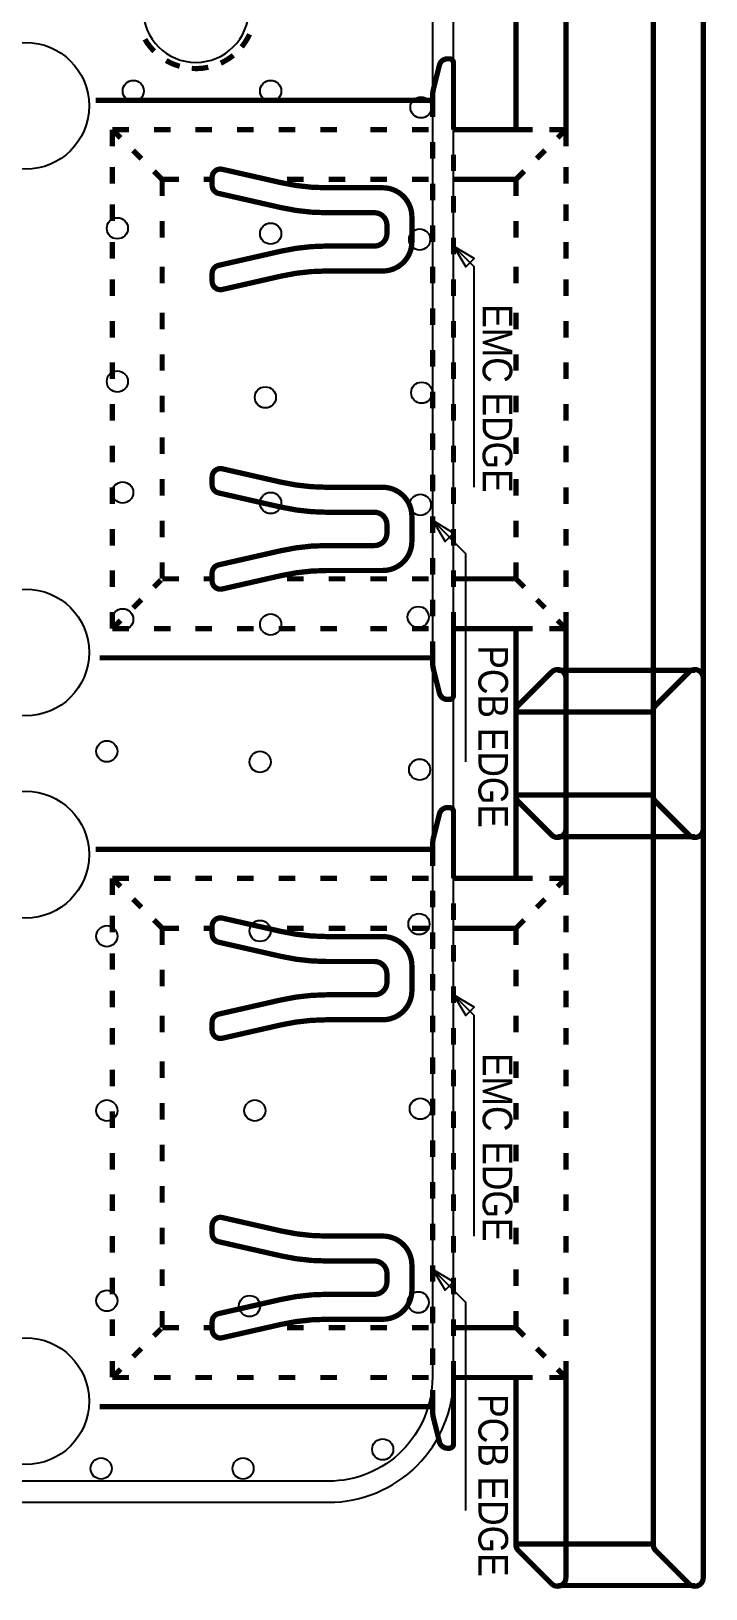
# Model space of a CAD drawing. Extents: x -4 to 87.6, y -5.6 to 52.5.
# Drawn here: x 71.35 to 87.56, y -5.58 to 31.87 of the extents above; entities that cross this region are included whole.
import ezdxf

# ---------------------------------------------------------------- set-up
doc = ezdxf.new("R2010")
doc.units = 0
for name, color, linetype in [('BG_OUTLINE', 254, 'CONTINUOUS'), ('ET_TOP', 171, 'CONTINUOUS'), ('PG_SILKSCREEN_TOP', 254, 'CONTINUOUS'), ('PIN_TOP', 94, 'CONTINUOUS'), ('VC_TOP', 254, 'CONTINUOUS')]:
    doc.layers.add(name, color=color, linetype=linetype)

msp = doc.modelspace()

# ---------------------------------------------------------------- linework, layer by layer
at = {"layer": 'BG_OUTLINE'}
msp.add_lwpolyline([(78.5, -3.5001, 0.414214), (81.5, -0.5001), (81.5, 49.5, 0.414214), (78.5, 52.5), (-0.5001, 52.5, 0.414217), (-3.5001, 49.5), (-3.5001, -0.5001, 0.414219), (-0.5001, -3.5001)], format="xyb", close=True, dxfattribs=at)
at = {"layer": 'ET_TOP'}
msp.add_lwpolyline([(24.5288, 40.0799), (48.9128, 40.0799), (49.9288, 41.0959), (49.9288, 51.7378), (50.1828, 51.9918), (78.5, 51.9918, -0.414214), (80.9917, 49.5), (80.9917, -0.5001, -0.414214), (78.5, -2.9919), (27.7023, -2.9919)], format="xyb", dxfattribs=at)
msp.add_lwpolyline([(76.5815, 32.385, 1), (74.0405, 32.385, 1)], format="xyb", close=True, dxfattribs=at)
at = {"layer": 'PG_SILKSCREEN_TOP', "const_width": 0.127}
for points in [[(83.0001, 29.4998), (83.0001, 33.5171, -0.198593), (83.0585, 33.6583), (83.8586, 34.4584, -0.66825), (84.2, 34.3169), (84.2, 29.4998)], [(86.3001, 26.7998), (86.3001, 33.5171, -0.198593), (86.3585, 33.6583), (87.1586, 34.4584, -0.66825), (87.5, 34.3169), (87.5, 26.7998)], [(76.4098, 31.4858, 0.063435), (76.6003, 31.7899)], [(74.0847, 31.6697, 0.064419), (74.3072, 31.3812)], [(74.5957, 31.1587, 0.06253), (74.9211, 31.02)], [(75.9061, 31.0959, 0.063418), (76.2102, 31.2862)], [(80.9998, 30.1998), (80.9998, 30.3258, -0.061357), (81.0179, 30.4714), (81.1621, 31.0485, -0.344036), (81.3562, 31.1998), (81.3999, 31.1998, -0.414487), (81.5, 31.0998), (81.5, 30.1998)], [(75.2099, 30.9687, 0.070694), (75.6084, 30.9966)], [(80.5, 27.3997), (80.5, 26.7998, -0.414238), (79.7999, 26.0998), (78.4611, 26.0998, 0.055931), (77.3529, 25.9756), (75.9442, 25.6553, -0.481078), (75.6999, 25.8503), (75.6999, 26.0403, -0.349974), (75.8556, 26.2352), (77.3529, 26.5755, -0.055922), (78.4609, 26.6997), (79.6, 26.6997, 0.414303), (79.9, 26.9999), (79.9, 27.1998, 0.414207), (79.6, 27.4998), (78.4609, 27.4998, -0.055921), (77.3529, 27.624), (75.8556, 27.9644, -0.350217), (75.6999, 28.1595), (75.6999, 28.3492, -0.481297), (75.9442, 28.5443), (77.3529, 28.2242, 0.055932), (78.4611, 28.0998), (79.7999, 28.0998, -0.414294), (80.5, 27.3997)], [(87.1586, 12.5412), (86.3585, 13.3414, -0.198605), (86.3001, 13.4826), (86.3001, 26.8999)], [(87.5, 26.7998), (87.5, 12.6827, -0.668143), (87.1586, 12.5412)], [(80.5, 20.1999), (80.5, 19.5999, -0.414266), (79.7999, 18.8999), (78.4611, 18.8999, 0.055933), (77.3529, 18.7754), (75.9442, 18.4554, -0.481357), (75.6999, 18.6505), (75.6999, 18.8402, -0.350182), (75.8556, 19.0353), (77.3529, 19.3756, -0.055921), (78.4609, 19.4998), (79.6, 19.4998, 0.414173), (79.9, 19.7998), (79.9, 19.9997, 0.414337), (79.6, 20.2999), (78.4609, 20.2999, -0.055921), (77.3529, 20.4241), (75.8556, 20.7645, -0.349869), (75.6999, 20.9593), (75.6999, 21.1493, -0.481171), (75.9442, 21.3444), (77.3529, 21.0241, 0.055931), (78.4611, 20.8999), (79.7999, 20.8999, -0.414225), (80.5, 20.1999)], [(81.5, 17.4998), (81.5, 15.8999, -0.414678), (81.3999, 15.7998), (81.3562, 15.7998, -0.34412), (81.1621, 15.9512), (81.0179, 16.528, -0.061441), (80.9998, 16.6738), (80.9998, 16.7998)], [(83.0001, 17.4998), (83.0001, 13.4826, 0.198605), (83.0585, 13.3414), (83.8586, 12.5412, 0.668143), (84.2, 12.6827), (84.2, 17.4998)], [(83.0001, 11.4998), (83.0001, 15.5171, -0.198602), (83.0585, 15.6583), (83.8586, 16.4584, -0.668144), (84.2, 16.317), (84.2, 11.4998)], [(86.3001, 8.7998), (86.3001, 15.5171, -0.198602), (86.3585, 15.6583), (87.1586, 16.4584, -0.668144), (87.5, 16.317), (87.5, 8.7998)], [(80.9998, 12.1999), (80.9998, 12.3259, -0.061316), (81.0179, 12.4714), (81.1621, 13.0485, -0.344105), (81.3562, 13.1999), (81.3999, 13.1999, -0.414655), (81.5, 13.0998), (81.5, 12.1999)], [(80.5, 9.3998), (80.5, 8.7998, -0.414228), (79.7999, 8.0998), (78.4611, 8.0998, 0.055931), (77.3529, 7.9756), (75.9442, 7.6553, -0.481187), (75.6999, 7.8504), (75.6999, 8.0404, -0.34986), (75.8556, 8.2352), (77.3529, 8.5755, -0.055922), (78.4609, 8.6998), (79.6, 8.6998, 0.414345), (79.9, 9), (79.9, 9.1999, 0.414165), (79.6, 9.4999), (78.4609, 9.4999, -0.055921), (77.3529, 9.6241), (75.8556, 9.9644, -0.350191), (75.6999, 10.1595), (75.6999, 10.3492, -0.481342), (75.9442, 10.5443), (77.3529, 10.2243, 0.055933), (78.4611, 10.0998), (79.7999, 10.0998, -0.414263), (80.5, 9.3998)], [(87.1586, -5.4587), (86.3585, -4.6586, -0.198596), (86.3001, -4.5174), (86.3001, 8.8999)], [(87.5, 8.7998), (87.5, -5.3172, -0.668275), (87.1586, -5.4587)], [(80.5, 2.1999), (80.5, 1.5999, -0.414256), (79.7999, 0.8999), (78.4611, 0.8999, 0.055932), (77.3529, 0.7755), (75.9442, 0.4554, -0.481312), (75.6999, 0.6505), (75.6999, 0.8402, -0.350208), (75.8556, 1.0353), (77.3529, 1.3757, -0.055921), (78.4609, 1.4999), (79.6, 1.4999, 0.414117), (79.9, 1.7998), (79.9, 1.9997, 0.414393), (79.6, 2.3), (78.4609, 2.3, -0.055922), (77.3529, 2.4242), (75.8556, 2.7645, -0.349983), (75.6999, 2.9594), (75.6999, 3.1493, -0.481217), (75.9442, 3.3444), (77.3529, 3.0241, 0.055931), (78.4611, 2.8999), (79.7999, 2.8999, -0.414235), (80.5, 2.1999)], [(81.5, -0.5001), (81.5, -2.1001, -0.41451), (81.3999, -2.2001), (81.3562, -2.2001, -0.344051), (81.1621, -2.0488), (81.0179, -1.4719, -0.061442), (80.9998, -1.3261), (80.9998, -1.2002)], [(83.0001, -0.5001), (83.0001, -4.5174, 0.198596), (83.0585, -4.6586), (83.8586, -5.4587, 0.668275), (84.2, -5.3172), (84.2, -0.5001)]]:
    msp.add_lwpolyline(points, format="xyb", dxfattribs=at)
for points in [[(72.9, 30.1998), (80.9998, 30.1998)], [(80.9998, 29.7998), (80.9998, 30.1998)], [(81.5, 30.1998), (81.5, 29.4998)], [(73.5, 29.2999), (73.3001, 29.4998)], [(73.6999, 29.4998), (73.3001, 29.4998)], [(73.3001, 29.0998), (73.3001, 29.4998)], [(74.6999, 29.4998), (74.3001, 29.4998)], [(75.6999, 29.4998), (75.3001, 29.4998)], [(76.6999, 29.4998), (76.3001, 29.4998)], [(77.6999, 29.4998), (77.3001, 29.4998)], [(78.6999, 29.4998), (78.3001, 29.4998)], [(79.9, 29.4998), (79.5, 29.4998)], [(80.9, 29.4998), (80.5, 29.4998)], [(80.9998, 28.7998), (80.9998, 29.1998)], [(82.6999, 29.4998), (81.5, 29.4998)], [(83.0001, 29.4998), (82.6, 29.4998)], [(83.3999, 29.4998), (83.0001, 29.4998)], [(84.2, 29.4998), (83.7999, 29.4998)], [(84.2, 29.4998), (84.0001, 29.2999)], [(84.2, 29.0998), (84.2, 29.4998)], [(73.9999, 28.7998), (73.8, 28.9999)], [(81.5, 28.4998), (81.5, 28.8999)], [(83.6999, 28.9999), (83.5, 28.7998)], [(73.3001, 28.1998), (73.3001, 28.5999)], [(74.5, 28.2999), (74.3001, 28.4998)], [(83.2, 28.4998), (83.0001, 28.2999)], [(84.2, 28.1998), (84.2, 28.5999)], [(74.9, 28.2999), (74.5, 28.2999)], [(74.5, 27.8999), (74.5, 28.2999)], [(75.6999, 28.2999), (75.5, 28.2999)], [(77.9, 28.2999), (77.5, 28.2999)], [(78.9, 28.2999), (78.5, 28.2999)], [(79.9, 28.2999), (79.5, 28.2999)], [(80.9, 28.2999), (80.5, 28.2999)], [(80.9998, 27.7998), (80.9998, 28.1998)], [(82.5, 28.2999), (81.5, 28.2999)], [(83.0001, 28.2999), (82.5, 28.2999)], [(83.0001, 27.8999), (83.0001, 28.2999)], [(73.3001, 27.2999), (73.3001, 27.6997)], [(81.5, 27.4998), (81.5, 27.8999)], [(84.2, 27.2999), (84.2, 27.6997)], [(74.5, 26.8999), (74.5, 27.2999)], [(83.0001, 26.8999), (83.0001, 27.2999)], [(80.9998, 26.7998), (80.9998, 27.1998)], [(81.5, 26.4998), (81.5, 26.8999)], [(73.3001, 26.3997), (73.3001, 26.7998)], [(84.2, 26.3997), (84.2, 26.7998)], [(74.5, 25.7998), (74.5, 26.1998)], [(80.9998, 25.7998), (80.9998, 26.1998)], [(83.0001, 25.7998), (83.0001, 26.1998)], [(73.3001, 25.4998), (73.3001, 25.8999)], [(81.5, 25.4998), (81.5, 25.8999)], [(84.2, 25.4998), (84.2, 25.8999)], [(74.5, 24.6997), (74.5, 25.0998)], [(80.9998, 24.7998), (80.9998, 25.1998)], [(83.0001, 24.6997), (83.0001, 25.0998)], [(73.3001, 24.4998), (73.3001, 24.8999)], [(81.5, 24.4998), (81.5, 24.8999)], [(84.2, 24.4998), (84.2, 24.8999)], [(74.5, 23.6997), (74.5, 24.0998)], [(80.9998, 23.7998), (80.9998, 24.1998)], [(83.0001, 23.6997), (83.0001, 24.0998)], [(73.3001, 23.4998), (73.3001, 23.8999)], [(81.5, 23.4998), (81.5, 23.8999)], [(84.2, 23.4998), (84.2, 23.8999)], [(80.9998, 22.7998), (80.9998, 23.1999)], [(73.3001, 22.4998), (73.3001, 22.8999)], [(74.5, 22.6997), (74.5, 23.0998)], [(81.5, 22.4998), (81.5, 22.8999)], [(83.0001, 22.6997), (83.0001, 23.0998)], [(84.2, 22.4998), (84.2, 22.8999)], [(74.5, 21.6997), (74.5, 22.0998)], [(80.9998, 21.7998), (80.9998, 22.1999)], [(83.0001, 21.6997), (83.0001, 22.0998)], [(73.3001, 21.4998), (73.3001, 21.8999)], [(81.5, 21.4998), (81.5, 21.8999)], [(84.2, 21.4998), (84.2, 21.8999)], [(74.5, 20.6997), (74.5, 21.0998)], [(80.9998, 20.7998), (80.9998, 21.1999)], [(83.0001, 20.6997), (83.0001, 21.0998)], [(73.3001, 20.4998), (73.3001, 20.8999)], [(81.5, 20.4998), (81.5, 20.8999)], [(84.2, 20.4998), (84.2, 20.8999)], [(80.9998, 19.7998), (80.9998, 20.1999)], [(73.3001, 19.4998), (73.3001, 19.8999)], [(74.5, 19.6997), (74.5, 20.0998)], [(81.5, 19.4998), (81.5, 19.8999)], [(83.0001, 19.6997), (83.0001, 20.0998)], [(84.2, 19.4998), (84.2, 19.8999)], [(74.5, 18.6997), (74.5, 19.0998)], [(80.9998, 18.7998), (80.9998, 19.1999)], [(83.0001, 18.6997), (83.0001, 19.0998)], [(73.3001, 18.4998), (73.3001, 18.8999)], [(74.4708, 18.6705), (74.3001, 18.4998)], [(74.9, 18.6997), (74.5, 18.6997)], [(75.6999, 18.6997), (75.5, 18.6997)], [(77.9, 18.6997), (77.5, 18.6997)], [(78.9, 18.6997), (78.5, 18.6997)], [(79.9, 18.6997), (79.5, 18.6997)], [(80.9, 18.6997), (80.5, 18.6997)], [(81.5, 18.4998), (81.5, 18.8999)], [(82.6, 18.6997), (81.5, 18.6997)], [(83.0001, 18.6997), (82.5, 18.6997)], [(83.2, 18.4998), (83.0001, 18.6997)], [(84.2, 18.4998), (84.2, 18.8999)], [(73.9999, 18.1999), (73.8, 17.9997)], [(80.9998, 17.7998), (80.9998, 18.1999)], [(83.6999, 17.9997), (83.5, 18.1999)], [(73.3001, 17.4998), (73.3001, 17.8999)], [(73.5, 17.6997), (73.3001, 17.4998)], [(81.5, 17.4998), (81.5, 17.8999)], [(84.2, 17.4998), (84.0001, 17.6997)], [(84.2, 17.4998), (84.2, 17.8999)], [(73.6999, 17.4998), (73.3001, 17.4998)], [(74.6999, 17.4998), (74.3001, 17.4998)], [(75.6999, 17.4998), (75.3001, 17.4998)], [(76.6999, 17.4998), (76.3001, 17.4998)], [(77.6999, 17.4998), (77.3001, 17.4998)], [(78.6999, 17.4998), (78.3001, 17.4998)], [(79.9, 17.4998), (79.5, 17.4998)], [(80.9, 17.4998), (80.5, 17.4998)], [(80.9998, 16.7998), (80.9998, 17.1999)], [(82.6, 17.4998), (81.5, 17.4998)], [(83.0001, 17.4998), (82.6, 17.4998)], [(83.3999, 17.4998), (83.0001, 17.4998)], [(84.2, 17.4998), (83.7999, 17.4998)], [(80.9998, 16.7998), (72.9999, 16.7998)], [(87.3001, 16.4998), (84.0001, 16.4998)], [(86.3001, 15.4998), (83.0001, 15.4998)], [(86.3001, 13.4998), (83.0001, 13.4998)], [(87.3001, 12.4998), (84.0001, 12.4998)], [(72.9, 12.1999), (80.9998, 12.1999)], [(80.9998, 11.7998), (80.9998, 12.1999)], [(81.5, 12.1999), (81.5, 11.4998)], [(73.5, 11.3), (73.3001, 11.4998)], [(73.6999, 11.4998), (73.3001, 11.4998)], [(73.3001, 11.0998), (73.3001, 11.4998)], [(74.6999, 11.4998), (74.3001, 11.4998)], [(75.6999, 11.4998), (75.3001, 11.4998)], [(76.6999, 11.4998), (76.3001, 11.4998)], [(77.6999, 11.4998), (77.3001, 11.4998)], [(78.6999, 11.4998), (78.3001, 11.4998)], [(79.9, 11.4998), (79.5, 11.4998)], [(80.9, 11.4998), (80.5, 11.4998)], [(80.9998, 10.7998), (80.9998, 11.1999)], [(82.6999, 11.4998), (81.5, 11.4998)], [(83.0001, 11.4998), (82.6, 11.4998)], [(83.3999, 11.4998), (83.0001, 11.4998)], [(84.2, 11.4998), (83.7999, 11.4998)], [(84.2, 11.4998), (84.0001, 11.3)], [(84.2, 11.0998), (84.2, 11.4998)], [(73.9999, 10.7998), (73.8, 11)], [(81.5, 10.4999), (81.5, 10.8999)], [(83.6999, 11), (83.5, 10.7998)], [(73.3001, 10.1999), (73.3001, 10.5999)], [(74.5, 10.3), (74.3001, 10.4999)], [(83.2, 10.4999), (83.0001, 10.3)], [(84.2, 10.1999), (84.2, 10.5999)], [(74.9, 10.3), (74.5, 10.3)], [(74.5, 9.8999), (74.5, 10.3)], [(75.6999, 10.3), (75.5, 10.3)], [(77.9, 10.3), (77.5, 10.3)], [(78.9, 10.3), (78.5, 10.3)], [(79.9, 10.3), (79.5, 10.3)], [(80.9, 10.3), (80.5, 10.3)], [(80.9998, 9.7998), (80.9998, 10.1999)], [(82.5, 10.3), (81.5, 10.3)], [(83.0001, 10.3), (82.5, 10.3)], [(83.0001, 9.8999), (83.0001, 10.3)], [(73.3001, 9.3), (73.3001, 9.6998)], [(81.5, 9.4999), (81.5, 9.8999)], [(84.2, 9.3), (84.2, 9.6998)], [(74.5, 8.8999), (74.5, 9.3)], [(83.0001, 8.8999), (83.0001, 9.3)], [(80.9998, 8.7998), (80.9998, 9.1999)], [(73.3001, 8.3998), (73.3001, 8.7998)], [(81.5, 8.4999), (81.5, 8.8999)], [(84.2, 8.3998), (84.2, 8.7998)], [(74.5, 7.7998), (74.5, 8.1999)], [(80.9998, 7.7998), (80.9998, 8.1999)], [(83.0001, 7.7998), (83.0001, 8.1999)], [(73.3001, 7.4999), (73.3001, 7.8999)], [(81.5, 7.4999), (81.5, 7.8999)], [(84.2, 7.4999), (84.2, 7.8999)], [(74.5, 6.6998), (74.5, 7.0998)], [(80.9998, 6.7998), (80.9998, 7.1999)], [(83.0001, 6.6998), (83.0001, 7.0998)], [(73.3001, 6.4999), (73.3001, 6.8999)], [(81.5, 6.4999), (81.5, 6.8999)], [(84.2, 6.4999), (84.2, 6.8999)], [(74.5, 5.6998), (74.5, 6.0998)], [(80.9998, 5.7998), (80.9998, 6.1999)], [(83.0001, 5.6998), (83.0001, 6.0998)], [(73.3001, 5.4999), (73.3001, 5.8999)], [(81.5, 5.4999), (81.5, 5.8999)], [(84.2, 5.4999), (84.2, 5.8999)], [(80.9998, 4.7998), (80.9998, 5.1999)], [(73.3001, 4.4999), (73.3001, 4.8999)], [(74.5, 4.6998), (74.5, 5.0998)], [(81.5, 4.4999), (81.5, 4.8999)], [(83.0001, 4.6998), (83.0001, 5.0998)], [(84.2, 4.4999), (84.2, 4.8999)], [(74.5, 3.6998), (74.5, 4.0998)], [(80.9998, 3.7998), (80.9998, 4.1999)], [(83.0001, 3.6998), (83.0001, 4.0998)], [(73.3001, 3.4999), (73.3001, 3.8999)], [(81.5, 3.4999), (81.5, 3.8999)], [(84.2, 3.4999), (84.2, 3.8999)], [(74.5, 2.6998), (74.5, 3.0998)], [(80.9998, 2.7998), (80.9998, 3.1999)], [(83.0001, 2.6998), (83.0001, 3.0998)], [(73.3001, 2.4999), (73.3001, 2.8999)], [(81.5, 2.4999), (81.5, 2.8999)], [(84.2, 2.4999), (84.2, 2.8999)], [(80.9998, 1.7998), (80.9998, 2.1999)], [(73.3001, 1.4999), (73.3001, 1.8999)], [(74.5, 1.6998), (74.5, 2.0998)], [(81.5, 1.4999), (81.5, 1.8999)], [(83.0001, 1.6998), (83.0001, 2.0998)], [(84.2, 1.4999), (84.2, 1.8999)], [(74.5, 0.6998), (74.5, 1.0998)], [(80.9998, 0.7998), (80.9998, 1.1999)], [(83.0001, 0.6998), (83.0001, 1.0998)], [(73.3001, 0.4999), (73.3001, 0.8999)], [(74.9, 0.6998), (74.5, 0.6998)], [(75.6999, 0.6998), (75.5, 0.6998)], [(77.9, 0.6998), (77.5, 0.6998)], [(78.9, 0.6998), (78.5, 0.6998)], [(79.9, 0.6998), (79.5, 0.6998)], [(80.9, 0.6998), (80.5, 0.6998)], [(81.5, 0.4999), (81.5, 0.8999)], [(82.6, 0.6998), (81.5, 0.6998)], [(83.0001, 0.6998), (82.5, 0.6998)], [(83.2, 0.4999), (83.0001, 0.6998)], [(84.2, 0.4999), (84.2, 0.8999)], [(74.4708, 0.6706), (74.3001, 0.4999)], [(73.9999, 0.1999), (73.8, -0.0003)], [(80.9998, -0.2002), (80.9998, 0.1999)], [(83.6999, -0.0003), (83.5, 0.1999)], [(73.3001, -0.5001), (73.3001, -0.1001)], [(73.5, -0.3002), (73.3001, -0.5001)], [(81.5, -0.5001), (81.5, -0.1001)], [(84.2, -0.5001), (84.0001, -0.3002)], [(84.2, -0.5001), (84.2, -0.1001)], [(73.6999, -0.5001), (73.3001, -0.5001)], [(74.6999, -0.5001), (74.3001, -0.5001)], [(75.6999, -0.5001), (75.3001, -0.5001)], [(76.6999, -0.5001), (76.3001, -0.5001)], [(77.6999, -0.5001), (77.3001, -0.5001)], [(78.6999, -0.5001), (78.3001, -0.5001)], [(79.9, -0.5001), (79.5, -0.5001)], [(80.9, -0.5001), (80.5, -0.5001)], [(80.9998, -1.2002), (80.9998, -0.8001)], [(82.6, -0.5001), (81.5, -0.5001)], [(83.0001, -0.5001), (82.6, -0.5001)], [(83.3999, -0.5001), (83.0001, -0.5001)], [(84.2, -0.5001), (83.7999, -0.5001)], [(80.9998, -1.2002), (72.9999, -1.2002)], [(86.3001, -4.5001), (83.0001, -4.5001)], [(87.3001, -5.5001), (84.0001, -5.5001)]]:
    msp.add_lwpolyline(points, dxfattribs=at)
at = {"layer": 'PG_SILKSCREEN_TOP'}
for points in [[(82.0001, 20.8999), (82.0001, 26.1998), (81.5, 26.6997), (81.7999, 26.1998), (82.0001, 26.3997), (81.5, 26.6997)], [(81.7999, 14.2999), (81.7999, 19.2999), (80.9998, 20.0998), (81.3001, 19.5999), (81.5, 19.7998), (80.9998, 20.0998)], [(82.0001, 2.8999), (82.0001, 8.1999), (81.5, 8.6998), (81.7999, 8.1999), (82.0001, 8.3998), (81.5, 8.6998)], [(81.7999, -3.7), (81.7999, 1.3), (80.9998, 2.0998), (81.3001, 1.5999), (81.5, 1.7998), (80.9998, 2.0998)]]:
    msp.add_lwpolyline(points, dxfattribs=at)
at = {"layer": 'PIN_TOP'}
for centre in [(71.2201, 30.0698), (71.2201, 16.9298), (71.2201, 12.0699), (71.2201, -1.0701)]:
    msp.add_circle(centre, 1.524, dxfattribs=at)
at = {"layer": 'VC_TOP'}
for centre in [(73.8048, 30.4279), (77.1068, 30.4279), (80.7187, 30.0317), (73.4238, 27.1259), (77.1068, 26.9989), (80.6856, 26.8567), (73.4238, 23.4429), (76.9798, 23.0619), (80.7364, 23.1737), (73.5508, 20.7759), (77.1068, 20.5219), (80.7034, 20.4788), (73.5508, 17.7279), (80.6526, 17.7813), (77.1068, 17.6009), (73.1698, 14.5529), (76.8528, 14.2989), (80.6856, 14.1135), (76.8528, 10.2349), (80.6704, 10.4), (73.1698, 10.1079), (73.1698, 5.9169), (76.7258, 5.9169), (80.7034, 5.9601), (73.1698, 1.3449), (80.6526, 1.3068), (76.5988, 1.2179), (79.7992, -2.2288), (73.0326, -2.6886), (76.4438, -2.6886)]:
    msp.add_circle(centre, 0.254, dxfattribs=at)

# ---------------------------------------------------------------- texts
at = {"layer": 'PG_SILKSCREEN_TOP', "width": 0.892857}
for s, p in [('EMC EDGE', (82.2, 25.2999)), ('PCB EDGE', (82.0999, 17.0998)), ('EMC EDGE', (82.2, 7.3)), ('PCB EDGE', (82.0999, -0.9002))]:
    msp.add_text(s, height=0.7112, rotation=270, dxfattribs=at).set_placement(p)

doc.saveas('drawing.dxf')
